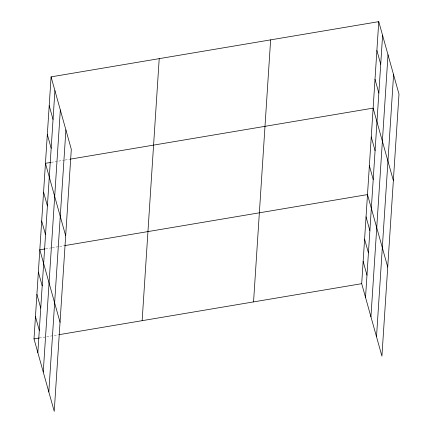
<?xml version="1.0" encoding="UTF-8"?>
<svg xmlns="http://www.w3.org/2000/svg" width="433" height="433" viewBox="0 0 433 433"><rect width="100%" height="100%" fill="white"/><g stroke="black" fill="none" stroke-linecap="round" stroke-linejoin="round"><path stroke-width="0.32" stroke-dasharray="2.17 1.62" d="M51.343 162.343L64.452 160.134M65.107 160.021L69.697 159.252M45.709 248.813L51.608 247.817M52.263 247.708L64.717 245.608M39.251 338.011L58.255 334.806"/><path stroke-width="0.65" d="M51.083 76.868L71.31 149.32L54.239 411.35L34.007 338.893L51.083 76.868L378.761 21.65L398.993 94.107L381.917 356.132L361.69 283.68L378.761 21.65M37.844 352.641L54.921 90.611M43.257 372.012L60.328 109.987M48.826 391.973L65.903 129.949M142.143 320.674L159.214 58.644M253.554 301.898L270.63 39.874M365.528 297.422L382.599 35.392M370.935 316.799L388.011 54.769M376.51 336.76L393.581 74.73M50.688 162.451L45.449 163.333L65.675 235.79M70.352 159.138L373.127 108.12L393.359 180.577M45.054 248.921L39.814 249.803L60.041 322.26M64.717 245.608L367.493 194.59L387.724 267.042M34.007 338.893L39.251 338.011M58.91 334.698L361.69 283.68M376.883 50.472L380.721 64.219M375.005 79.299L378.843 93.041M371.249 136.942L375.086 150.684M369.371 165.763L373.208 179.511M366.042 216.863L369.879 230.605M364.591 239.135L368.429 252.877M363.141 261.408L366.978 275.15M49.205 105.69L53.043 119.432M47.327 134.511L51.164 148.259M43.571 192.16L47.408 205.902M41.692 220.982L45.53 234.724M38.364 272.076L42.201 285.823M36.908 294.348L40.745 308.096M35.457 316.62L39.295 330.368"/></g></svg>
